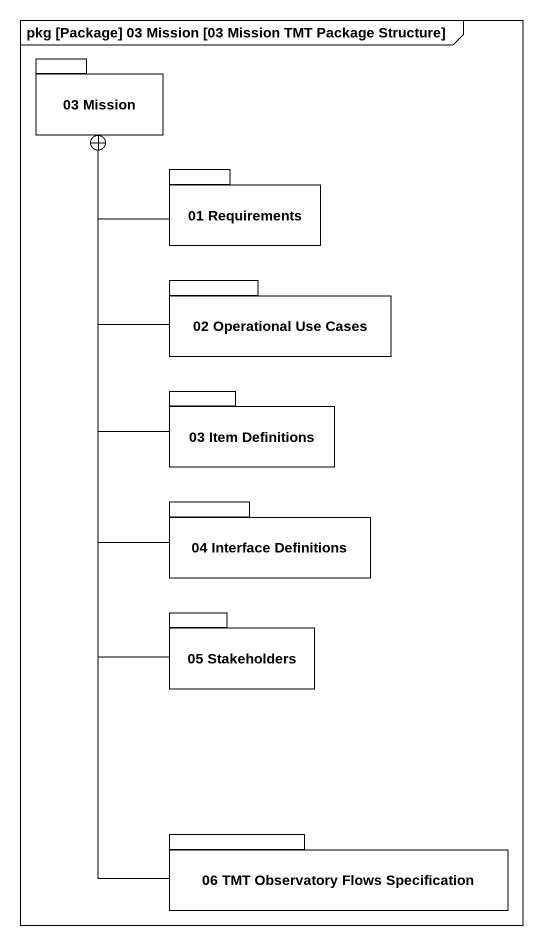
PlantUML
@startuml
mainframe pkg [Package] 03 Mission [03 Mission TMT Package Structure]
package "03 Mission" as p03_Mission {
}
package "01 Requirements" as p01_Requirements {
}
package "02 Operational Use Cases" as p02_Operational_Use_Cases {
}
package "03 Item Definitions" as p03_Item_Definitions {
}
package "04 Interface Definitions" as p04_Interface_Definitions {
}
package "05 Stakeholders" as p05_Stakeholders {
}
package "06 TMT Observatory Flows Specification" as p06_TMT_Observatory_Flows {
}
p01_Requirements -up-+ p03_Mission
p02_Operational_Use_Cases -up-+ p03_Mission
p03_Item_Definitions -up-+ p03_Mission
p04_Interface_Definitions -up-+ p03_Mission
p05_Stakeholders -up-+ p03_Mission
p06_TMT_Observatory_Flows -up-+ p03_Mission
@enduml
